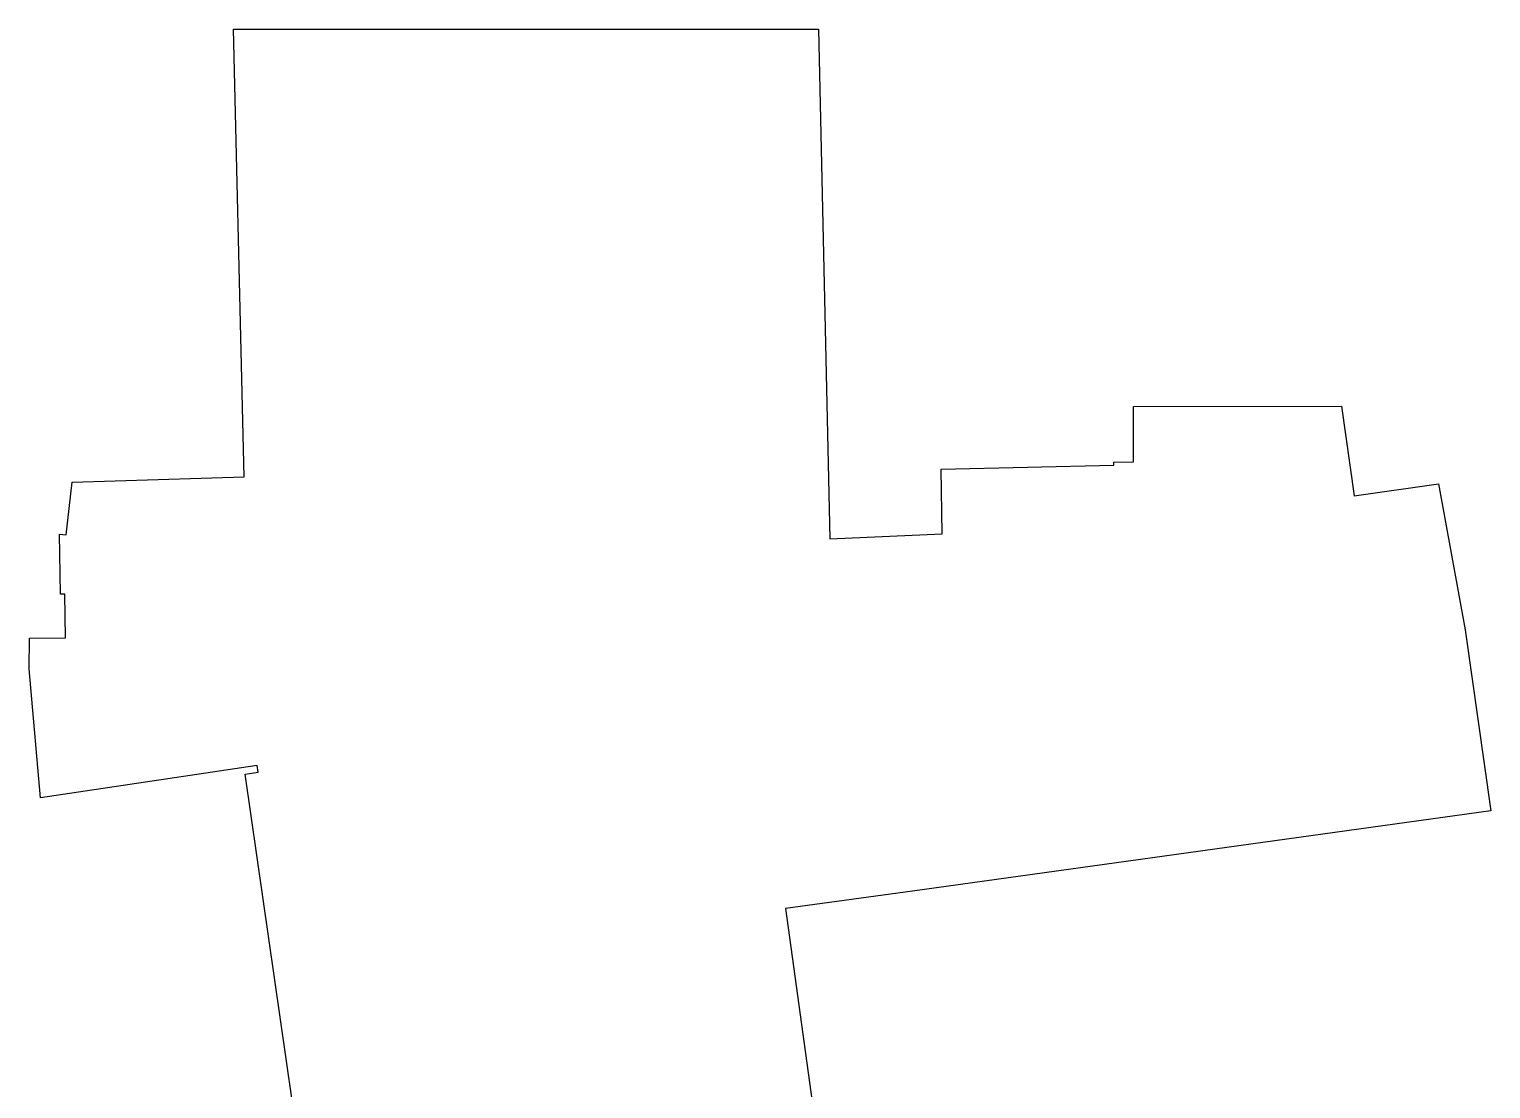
# Model space of a CAD drawing. Header units: metres. Extents: x 17798 to 17912, y 14035 to 14220.
# Drawn here: x 17800.3 to 17911.7, y 14139.3 to 14220 of the extents above; entities that cross this region are included whole.
import ezdxf

# ---------------------------------------------------------------- set-up
doc = ezdxf.new("R2010")
doc.units = ezdxf.units.M
doc.layers.add('GC_SITE_BOUNDARY', color=7, linetype='Continuous')
doc.layers.add('GC_TEST_GREEN_ZONE', color=3, linetype='Continuous')

msp = doc.modelspace()

# ---------------------------------------------------------------- linework, layer by layer
at = {"layer": 'GC_SITE_BOUNDARY'}
msp.add_lwpolyline([(17820.79, 14135.2), (17816.76, 14163.25), (17817.75, 14163.4), (17817.67, 14163.9), (17801.16, 14161.43), (17800.3, 14171.27), (17800.33, 14173.61), (17803.08, 14173.62), (17803.03, 14176.97), (17802.69, 14176.97), (17802.61, 14181.54), (17803.11, 14181.47), (17803.57, 14185.48), (17816.67, 14185.91), (17815.88, 14220), (17860.45, 14220), (17861.31, 14181.18), (17869.87, 14181.55), (17869.8, 14186.48), (17882.95, 14186.78), (17882.95, 14187.02), (17884.44, 14187.05), (17884.44, 14191.25), (17900.29, 14191.27), (17901.27, 14184.44), (17907.68, 14185.36), (17909.72, 14174.25), (17911.67, 14160.46), (17867.61, 14154.34), (17857.94, 14153), (17860.26, 14136.06)], dxfattribs=at)
at = {"layer": 'GC_TEST_GREEN_ZONE'}
msp.add_lwpolyline([(17820.79, 14135.2), (17816.76, 14163.25), (17817.75, 14163.4), (17817.67, 14163.9), (17801.16, 14161.43), (17800.3, 14171.27), (17800.33, 14173.61), (17803.08, 14173.62), (17803.03, 14176.97), (17802.69, 14176.97), (17802.61, 14181.54), (17803.11, 14181.47), (17803.57, 14185.48), (17816.67, 14185.91), (17815.88, 14220), (17860.45, 14220), (17861.31, 14181.18), (17869.87, 14181.55), (17869.8, 14186.48), (17882.95, 14186.78), (17882.95, 14187.02), (17884.44, 14187.05), (17884.44, 14191.25), (17900.29, 14191.27), (17901.27, 14184.44), (17907.68, 14185.36), (17909.72, 14174.25), (17911.67, 14160.46), (17867.61, 14154.34), (17857.94, 14153), (17860.26, 14136.06)], dxfattribs=at)

doc.saveas('drawing.dxf')
